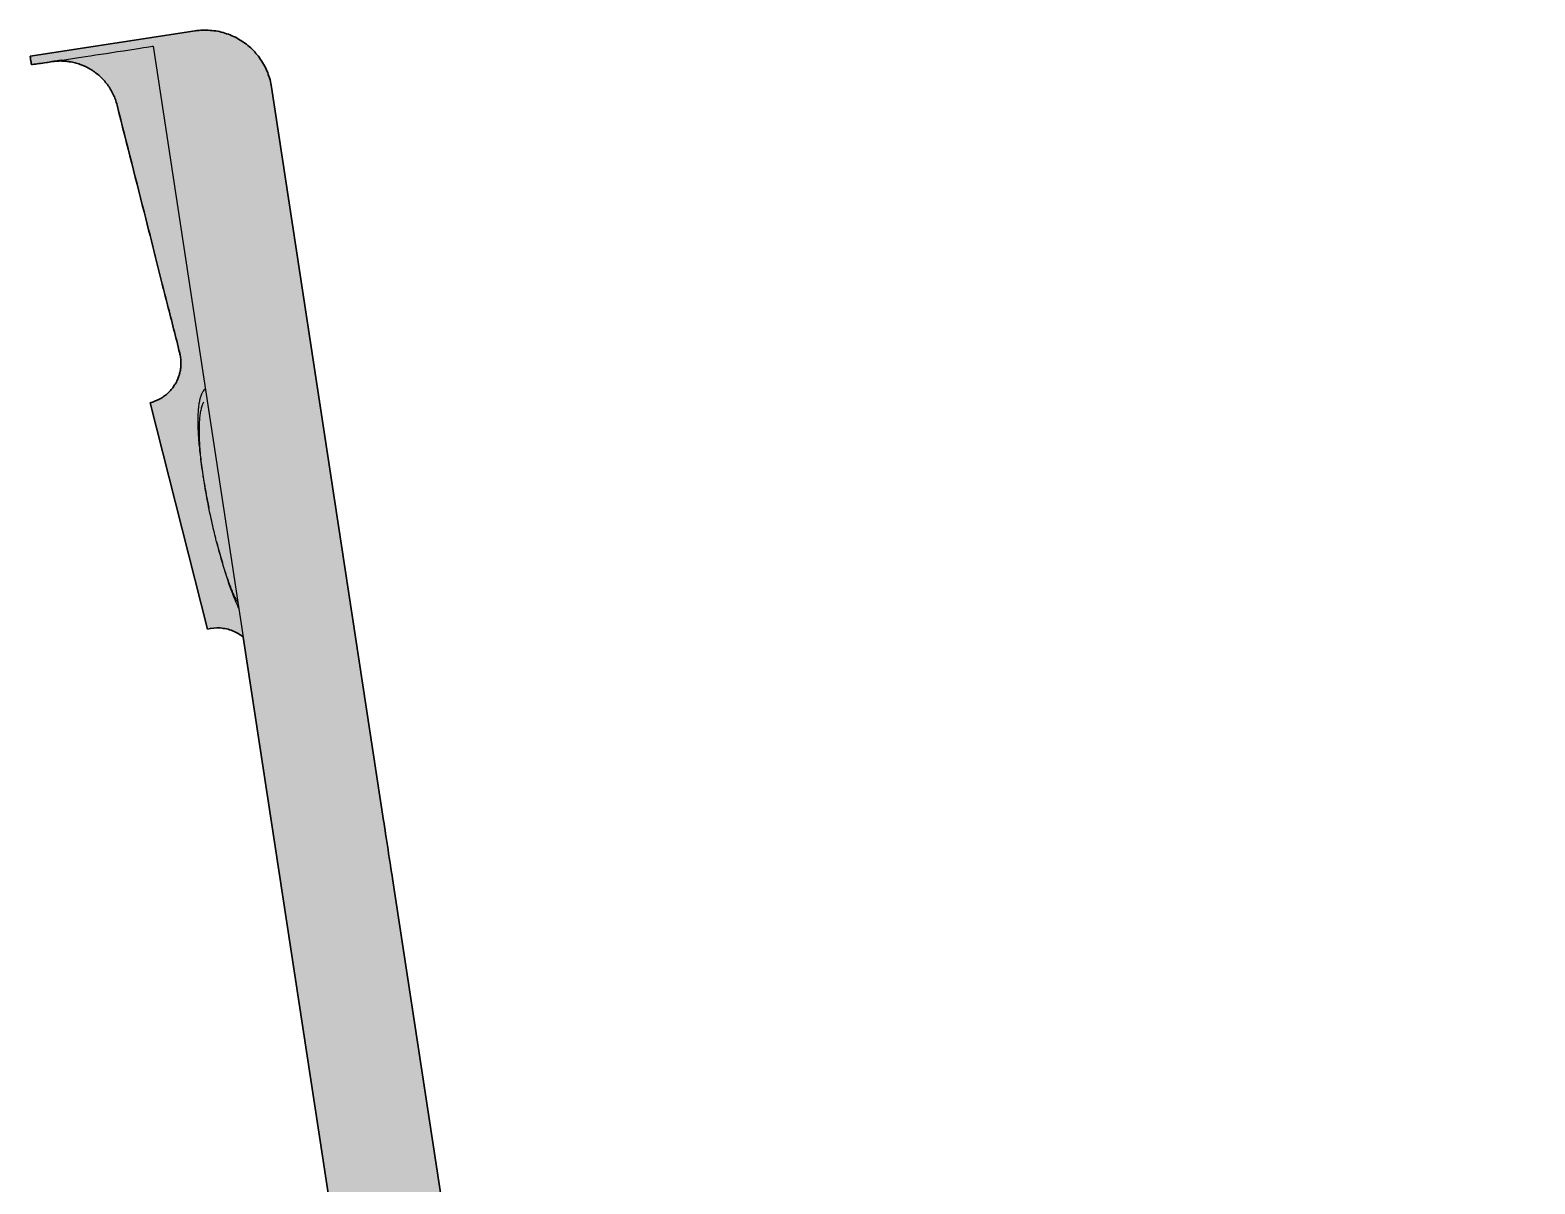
# Model space of a CAD drawing. Header units: millimetres. Extents: x 0 to 1796, y -943 to 816.
# Drawn here: x 1187.1 to 1444.8, y 592.8 to 790.4 of the extents above; entities that cross this region are included whole.
import ezdxf

# ---------------------------------------------------------------- set-up
doc = ezdxf.new("R2010")
doc.units = ezdxf.units.MM
doc.layers.add('Blocks', color=7, linetype='Continuous')
doc.layers.add('Blocks$Fill', color=7, linetype='Continuous', true_color=0xffffff)
doc.layers.add('Blocks$Inner', color=7, linetype='Continuous', lineweight=25, true_color=0x007f00)
doc.layers.add('Blocks$Outline', color=7, linetype='Continuous', lineweight=35, true_color=0xff3f3f)

# ---------------------------------------------------------------- blocks, each defined once
blk = doc.blocks.new('Balcony Chair Side')
at = {"layer": 'Blocks$Fill'}
blk.add_hatch(color=256, dxfattribs=at).paths.add_polyline_path([(582.34, 0), (587.23, 0.23), (588.41, 0.32), (589, 0.37), (589.59, 0.44), (590.17, 0.53), (590.76, 0.63), (591.05, 0.69), (591.33, 0.76), (591.62, 0.84), (591.9, 0.93), (592.04, 0.97), (592.18, 1.02), (592.32, 1.08), (592.45, 1.14), (592.59, 1.2), (592.72, 1.27), (592.85, 1.35), (592.98, 1.42), (593.04, 1.46), (593.1, 1.5), (593.16, 1.55), (593.22, 1.59), (593.28, 1.64), (593.33, 1.69), (593.39, 1.74), (593.44, 1.79), (593.49, 1.84), (593.54, 1.89), (593.58, 1.95), (593.63, 2.01), (593.67, 2.07), (593.72, 2.13), (593.76, 2.19), (593.8, 2.25), (593.84, 2.32), (593.87, 2.38), (593.91, 2.45), (593.94, 2.51), (593.97, 2.58), (594, 2.65), (594.03, 2.71), (594.06, 2.78), (594.09, 2.85), (594.11, 2.92), (594.13, 2.99), (594.15, 3.06), (594.17, 3.13), (594.19, 3.2), (594.21, 3.28), (594.22, 3.35), (594.25, 3.5), (594.27, 3.64), (594.29, 3.79), (594.31, 3.94), (594.32, 4.08), (594.34, 4.23), (594.35, 4.38), (594.35, 4.53), (594.37, 5.12), (594.36, 5.71), (594.27, 8.08), (594.27, 8.08), (572.7, 439.54), (574.15, 439.6), (573.93, 445.03), (573.85, 446.96), (573.77, 448.89), (573.69, 450.82), (573.65, 451.79), (573.58, 452.75), (573.56, 452.99), (573.53, 453.23), (573.5, 453.47), (573.46, 453.71), (573.42, 453.94), (573.37, 454.18), (573.32, 454.42), (573.26, 454.65), (573.19, 454.88), (573.12, 455.12), (573.05, 455.35), (572.97, 455.57), (572.89, 455.8), (572.8, 456.03), (572.7, 456.25), (572.61, 456.47), (572.5, 456.69), (572.4, 456.91), (572.28, 457.12), (572.17, 457.33), (572.05, 457.54), (571.92, 457.75), (571.79, 457.95), (571.66, 458.15), (571.52, 458.35), (571.38, 458.55), (571.23, 458.74), (571.08, 458.93), (570.93, 459.12), (570.77, 459.3), (570.61, 459.48), (570.45, 459.65), (570.28, 459.83), (570.1, 460), (569.93, 460.16), (569.75, 460.32), (569.57, 460.48), (569.38, 460.64), (569.19, 460.79), (569, 460.93), (568.8, 461.07), (568.6, 461.21), (568.4, 461.35), (568.2, 461.47), (567.99, 461.6), (567.78, 461.72), (567.57, 461.84), (567.36, 461.95), (567.14, 462.06), (566.92, 462.16), (566.7, 462.26), (566.48, 462.35), (566.25, 462.44), (566.03, 462.52), (565.8, 462.6), (565.57, 462.68), (565.34, 462.75), (565.1, 462.81), (564.87, 462.87), (564.64, 462.93), (564.4, 462.98), (564.16, 463.02), (563.92, 463.06), (563.68, 463.09), (563.44, 463.12), (563.2, 463.15), (562.96, 463.17), (562.72, 463.18), (562.48, 463.19), (562.24, 463.2), (562, 463.2), (561.76, 463.19), (561.76, 463.19), (561.55, 463.19), (528.75, 462.12), (462.93, 459.98), (452.91, 459.65), (171.73, 450.51), (169.75, 450.45), (169.33, 457.07), (168.77, 462.71), (167.8, 469.77), (167.68, 470.57), (141.03, 645.08), (139.5, 655.03), (120.33, 780.59), (120.27, 780.91), (120.21, 781.23), (120.14, 781.54), (120.06, 781.85), (119.97, 782.16), (119.88, 782.47), (119.77, 782.78), (119.66, 783.08), (119.53, 783.38), (119.4, 783.67), (119.26, 783.96), (119.12, 784.25), (118.96, 784.53), (118.8, 784.81), (118.63, 785.08), (118.45, 785.35), (118.26, 785.62), (118.07, 785.87), (117.87, 786.13), (117.66, 786.37), (117.45, 786.61), (117.23, 786.85), (117, 787.08), (116.76, 787.3), (116.52, 787.52), (116.28, 787.72), (116.03, 787.93), (115.77, 788.12), (115.51, 788.31), (115.24, 788.49), (114.97, 788.66), (114.69, 788.82), (114.41, 788.98), (114.12, 789.13), (113.83, 789.27), (113.54, 789.4), (113.24, 789.53), (112.94, 789.64), (112.63, 789.75), (112.33, 789.85), (112.02, 789.94), (111.71, 790.02), (111.39, 790.09), (111.08, 790.16), (110.76, 790.21), (110.44, 790.26), (110.12, 790.3), (109.8, 790.32), (109.47, 790.34), (109.15, 790.35), (108.83, 790.35), (108.51, 790.35), (108.2, 790.33), (107.9, 790.31), (107.6, 790.27), (107.3, 790.24), (107.22, 790.22), (78.98, 785.91), (79.21, 784.43), (79.21, 784.43), (79.21, 784.43), (79.21, 784.43), (79.21, 784.43), (79.21, 784.43), (79.21, 784.43), (79.23, 784.43), (79.32, 784.45), (79.67, 784.5), (79.96, 784.54), (82.77, 784.97), (82.77, 784.97), (82.77, 784.97), (82.77, 784.97), (82.77, 784.97), (82.77, 784.97), (83.06, 785.01), (83.34, 785.04), (83.62, 785.05), (83.75, 785.06), (84.03, 785.07), (84.31, 785.07), (84.59, 785.06), (84.88, 785.05), (85.16, 785.02), (85.45, 784.99), (85.74, 784.95), (86.02, 784.9), (86.24, 784.86), (86.46, 784.81), (86.67, 784.75), (86.89, 784.7), (87.1, 784.63), (87.32, 784.56), (87.53, 784.49), (87.74, 784.41), (87.96, 784.33), (88.17, 784.24), (88.38, 784.14), (88.59, 784.04), (88.8, 783.94), (89, 783.83), (89.2, 783.72), (89.4, 783.6), (89.6, 783.47), (89.8, 783.34), (89.99, 783.21), (90.18, 783.07), (90.37, 782.92), (90.56, 782.77), (90.74, 782.62), (90.91, 782.46), (91.09, 782.29), (91.26, 782.13), (91.43, 781.95), (91.6, 781.77), (91.76, 781.59), (91.91, 781.41), (92.06, 781.22), (92.21, 781.03), (92.35, 780.83), (92.49, 780.63), (92.62, 780.42), (92.75, 780.22), (92.87, 780), (92.99, 779.79), (93.1, 779.57), (93.21, 779.35), (93.31, 779.13), (93.41, 778.91), (93.5, 778.68), (93.59, 778.45), (93.67, 778.22), (93.74, 777.99), (93.81, 777.76), (93.87, 777.52), (98.78, 758.1), (102.51, 743.33), (104.6, 735.06), (104.65, 734.86), (104.68, 734.67), (104.72, 734.48), (104.75, 734.28), (104.77, 734.09), (104.79, 733.89), (104.81, 733.7), (104.81, 733.5), (104.82, 733.31), (104.81, 733.11), (104.8, 732.91), (104.79, 732.72), (104.77, 732.52), (104.74, 732.33), (104.71, 732.13), (104.67, 731.94), (104.63, 731.75), (104.59, 731.56), (104.53, 731.37), (104.47, 731.18), (104.41, 731), (104.34, 730.81), (104.27, 730.63), (104.19, 730.45), (104.11, 730.27), (104.02, 730.1), (103.93, 729.92), (103.83, 729.75), (103.72, 729.59), (103.62, 729.42), (103.5, 729.26), (103.39, 729.1), (103.27, 728.95), (103.14, 728.8), (103.01, 728.65), (102.88, 728.51), (102.74, 728.37), (102.6, 728.23), (102.45, 728.1), (102.31, 727.97), (102.15, 727.85), (102, 727.73), (101.84, 727.61), (101.68, 727.5), (101.51, 727.4), (101.34, 727.29), (101.17, 727.2), (101, 727.11), (100.82, 727.02), (100.64, 726.94), (100.46, 726.86), (100.28, 726.79), (100.1, 726.72), (99.91, 726.66), (99.72, 726.61), (99.53, 726.55), (109.33, 687.77), (109.47, 687.81), (109.6, 687.84), (109.73, 687.86), (109.87, 687.89), (110.01, 687.91), (110.14, 687.93), (110.28, 687.94), (110.41, 687.96), (110.55, 687.97), (110.69, 687.98), (110.83, 687.98), (110.96, 687.99), (111.1, 687.99), (111.24, 687.98), (111.38, 687.98), (111.51, 687.97), (111.65, 687.96), (111.79, 687.95), (111.92, 687.93), (112.06, 687.91), (112.2, 687.89), (112.33, 687.87), (112.47, 687.84), (112.6, 687.81), (112.73, 687.78), (112.87, 687.75), (113, 687.71), (113.13, 687.67), (113.26, 687.63), (113.39, 687.58), (113.52, 687.54), (113.65, 687.49), (113.77, 687.43), (113.9, 687.38), (114.02, 687.32), (114.14, 687.27), (114.26, 687.21), (114.38, 687.14), (114.5, 687.08), (114.61, 687.01), (114.73, 686.94), (114.84, 686.87), (114.96, 686.79), (115.07, 686.72), (115.18, 686.64), (115.28, 686.56), (115.39, 686.48), (115.49, 686.39), (148.86, 467.93), (149.85, 460.85), (150.35, 455.74), (150.73, 449.87), (150.93, 443.17), (150.9, 436.7), (150.68, 430.8), (150.32, 425.65), (149.62, 419.32), (149.5, 418.37), (98.29, 9.49), (98.3, 9.49), (98.04, 7.25), (97.97, 6.5), (97.95, 6.13), (97.94, 5.75), (97.94, 5.38), (97.96, 5), (97.97, 4.9), (97.98, 4.81), (97.99, 4.72), (98, 4.62), (98.02, 4.53), (98.04, 4.44), (98.06, 4.35), (98.09, 4.26), (98.11, 4.17), (98.14, 4.09), (98.18, 4), (98.21, 3.91), (98.25, 3.83), (98.29, 3.74), (98.33, 3.66), (98.38, 3.57), (98.42, 3.49), (98.47, 3.41), (98.53, 3.33), (98.58, 3.26), (98.64, 3.18), (98.67, 3.15), (98.7, 3.11), (98.73, 3.08), (98.76, 3.04), (98.79, 3.01), (98.82, 2.98), (98.86, 2.94), (98.89, 2.91), (98.92, 2.88), (98.96, 2.85), (98.99, 2.82), (99.03, 2.79), (99.06, 2.76), (99.1, 2.73), (99.18, 2.68), (99.25, 2.63), (99.33, 2.58), (99.42, 2.53), (99.58, 2.44), (99.75, 2.35), (99.92, 2.27), (100.09, 2.19), (100.27, 2.12), (100.44, 2.05), (100.62, 1.99), (100.8, 1.93), (101.16, 1.83), (101.52, 1.73), (101.88, 1.64), (102.25, 1.56), (102.99, 1.41), (103.73, 1.28), (106.7, 0.88), (109.68, 0.53), (110.34, 0.47), (110.8, 0.44), (111.86, 0.4), (112.22, 0.4), (112.58, 0.41), (112.94, 0.43), (113.29, 0.45), (113.47, 0.48), (113.65, 0.5), (113.83, 0.53), (114.01, 0.56), (114.09, 0.58), (114.18, 0.6), (114.27, 0.62), (114.35, 0.65), (114.44, 0.67), (114.53, 0.7), (114.61, 0.73), (114.7, 0.76), (114.78, 0.8), (114.86, 0.83), (114.94, 0.87), (115.02, 0.91), (115.1, 0.95), (115.18, 1), (115.25, 1.05), (115.33, 1.1), (115.36, 1.13), (115.4, 1.15), (115.44, 1.18), (115.47, 1.21), (115.51, 1.24), (115.54, 1.27), (115.57, 1.3), (115.6, 1.33), (115.64, 1.36), (115.67, 1.39), (115.7, 1.42), (115.73, 1.46), (115.76, 1.49), (115.79, 1.53), (115.82, 1.56), (115.84, 1.6), (115.9, 1.67), (115.95, 1.74), (116, 1.82), (116.05, 1.89), (116.1, 1.97), (116.14, 2.05), (116.18, 2.13), (116.22, 2.21), (116.29, 2.37), (116.36, 2.54), (116.42, 2.71), (116.48, 2.88), (116.53, 3.05), (116.58, 3.22), (116.62, 3.4), (116.66, 3.57), (116.74, 3.93), (116.81, 4.28), (116.92, 4.99), (117.2, 7.13), (117.21, 7.13), (168.39, 415.77), (169.28, 423.73), (169.69, 429.47), (169.79, 431.44), (172.57, 431.53), (172.57, 431.53), (172.57, 431.52), (172.57, 431.42), (172.59, 430.96), (172.59, 430.79), (172.89, 421.58), (192.89, 422.23), (192.59, 431.46), (192.58, 431.64), (192.56, 432.08), (192.56, 432.17), (192.56, 432.18), (192.56, 432.18), (192.56, 432.18), (192.56, 432.18), (192.56, 432.18), (192.56, 432.18), (192.56, 432.18), (192.56, 432.18), (192.56, 432.18), (192.56, 432.18), (521.39, 442.87), (541.38, 443.52), (553.46, 443.91), (575.29, 7.13), (575.39, 5.38), (575.46, 4.5), (575.5, 4.07), (575.55, 3.63), (575.59, 3.42), (575.63, 3.2), (575.67, 2.98), (575.72, 2.77), (575.74, 2.66), (575.77, 2.56), (575.8, 2.45), (575.84, 2.35), (575.87, 2.25), (575.91, 2.14), (575.96, 2.04), (576, 1.94), (576.02, 1.89), (576.05, 1.84), (576.07, 1.79), (576.1, 1.74), (576.12, 1.7), (576.15, 1.65), (576.18, 1.6), (576.21, 1.56), (576.24, 1.51), (576.27, 1.47), (576.3, 1.42), (576.34, 1.38), (576.37, 1.34), (576.4, 1.29), (576.44, 1.25), (576.48, 1.21), (576.52, 1.17), (576.55, 1.13), (576.59, 1.09), (576.63, 1.05), (576.67, 1.02), (576.71, 0.98), (576.76, 0.95), (576.8, 0.91), (576.84, 0.88), (576.89, 0.85), (576.93, 0.82), (576.98, 0.79), (577.02, 0.76), (577.07, 0.73), (577.12, 0.7), (577.17, 0.68), (577.27, 0.63), (577.36, 0.58), (577.46, 0.53), (577.57, 0.49), (577.67, 0.45), (577.77, 0.42), (577.88, 0.38), (577.98, 0.35), (578.19, 0.29), (578.41, 0.24), (578.62, 0.2), (578.84, 0.16), (579.05, 0.13), (579.27, 0.1), (579.49, 0.08), (579.71, 0.06), (580.15, 0.03), (580.58, 0.01), (581.46, -0.01)], flags=0)
at = {"layer": 'Blocks$Inner'}
for p, q in [((107.22, 790.22), (78.98, 785.91)), ((139.5, 655.03), (120.33, 780.59)), ((99.53, 726.55), (109.33, 687.77))]:
    blk.add_line(p, q, dxfattribs=at)
for points in [[(100.04, 787.61), (115.49, 686.39), (148.86, 467.93)], [(167.68, 470.57), (141.03, 645.08)]]:
    blk.add_lwpolyline(points, dxfattribs=at)
for points, knots in [([(120.33, 780.59), (120.26, 781.02), (120.17, 781.44), (120.06, 781.85), (119.95, 782.27), (119.81, 782.68), (119.66, 783.08), (119.5, 783.48), (119.32, 783.87), (119.12, 784.25), (118.91, 784.63), (118.69, 785), (118.45, 785.35), (118.2, 785.71), (117.94, 786.05), (117.66, 786.37), (117.38, 786.7), (117.08, 787.01), (116.76, 787.3), (116.45, 787.59), (116.12, 787.87), (115.77, 788.12), (115.42, 788.38), (115.06, 788.61), (114.69, 788.82), (114.32, 789.04), (113.93, 789.23), (113.54, 789.4), (113.14, 789.58), (112.74, 789.72), (112.33, 789.85), (111.92, 789.98), (111.5, 790.08), (111.08, 790.16), (110.65, 790.24), (110.23, 790.29), (109.8, 790.32), (109.37, 790.35), (108.94, 790.36), (108.51, 790.35), (108.08, 790.33), (107.65, 790.29), (107.22, 790.22)], [486.548379, 486.548379, 486.548379, 486.548379, 487.548379, 487.548379, 487.548379, 488.548379, 488.548379, 488.548379, 489.548379, 489.548379, 489.548379, 490.548379, 490.548379, 490.548379, 491.548379, 491.548379, 491.548379, 492.548379, 492.548379, 492.548379, 493.548379, 493.548379, 493.548379, 494.548379, 494.548379, 494.548379, 495.548379, 495.548379, 495.548379, 496.548379, 496.548379, 496.548379, 497.548379, 497.548379, 497.548379, 498.548379, 498.548379, 498.548379, 499.548379, 499.548379, 499.548379, 500.548379, 500.548379, 500.548379, 500.548379]), ([(79.96, 784.54), (80.68, 784.65), (81.93, 784.84), (83.7, 785.11), (86.7, 785.57), (91.19, 786.26), (97.14, 787.17)], [0, 0, 0, 0, 1, 1, 1, 2, 2, 2, 2]), ([(78.98, 785.91), (78.99, 785.87), (78.99, 785.83), (79, 785.79), (79, 785.75), (79.01, 785.7), (79.02, 785.66), (79.02, 785.62), (79.03, 785.58), (79.04, 785.54), (79.04, 785.5), (79.05, 785.46), (79.05, 785.42), (79.06, 785.37), (79.07, 785.33), (79.07, 785.29), (79.08, 785.25), (79.09, 785.21), (79.09, 785.17), (79.1, 785.13), (79.11, 785.09), (79.11, 785.05), (79.12, 785), (79.12, 784.96), (79.13, 784.92), (79.14, 784.88), (79.14, 784.84), (79.15, 784.8), (79.16, 784.76), (79.16, 784.72), (79.17, 784.67), (79.17, 784.63), (79.18, 784.59), (79.19, 784.55), (79.19, 784.51), (79.2, 784.47), (79.21, 784.43)], [529.119517, 529.119517, 529.119517, 529.119517, 530.119517, 530.119517, 530.119517, 531.119517, 531.119517, 531.119517, 532.119517, 532.119517, 532.119517, 533.119517, 533.119517, 533.119517, 534.119517, 534.119517, 534.119517, 535.119517, 535.119517, 535.119517, 536.119517, 536.119517, 536.119517, 537.119517, 537.119517, 537.119517, 538.119517, 538.119517, 538.119517, 539.119517, 539.119517, 539.119517, 540.119517, 540.119517, 540.119517, 541.119517, 541.119517, 541.119517, 541.119517]), ([(79.67, 784.5), (79.98, 784.55), (80.34, 784.6), (80.76, 784.67), (81.01, 784.7), (81.27, 784.74), (81.56, 784.79), (81.82, 784.83), (82.1, 784.87), (82.39, 784.91), (82.49, 784.93), (82.59, 784.94), (82.69, 784.96), (82.74, 784.97), (82.79, 784.97), (82.84, 784.98), (82.88, 784.99), (82.93, 785), (82.99, 785.01), (83.04, 785.01), (83.09, 785.02), (83.15, 785.03), (83.2, 785.04), (83.25, 785.05), (83.31, 785.05), (83.42, 785.07), (83.53, 785.09), (83.64, 785.1), (83.7, 785.11), (83.75, 785.12), (83.81, 785.13), (83.91, 785.15), (84.01, 785.16), (84.12, 785.18), (84.19, 785.19), (84.25, 785.2), (84.3, 785.21)], [0, 0, 0, 0, 1, 1, 1, 2, 2, 2, 3, 3, 3, 4, 4, 4, 5, 5, 5, 6, 6, 6, 7, 7, 7, 8, 8, 8, 9, 9, 9, 10, 10, 10, 11, 11, 11, 12, 12, 12, 12]), ([(84.35, 785.21), (84.33, 785.21), (84.32, 785.21), (84.3, 785.21), (84.03, 785.16), (83.8, 785.13), (83.6, 785.1), (83.39, 785.07), (83.22, 785.04), (83.09, 785.02), (82.99, 785.01), (82.92, 784.99), (82.86, 784.98), (82.83, 784.98), (82.8, 784.98), (82.78, 784.97), (82.77, 784.97), (82.75, 784.97), (82.75, 784.97), (82.74, 784.97), (82.73, 784.97), (82.72, 784.96), (82.71, 784.96), (82.71, 784.96), (82.7, 784.96), (82.7, 784.96), (82.7, 784.96), (82.7, 784.96), (82.7, 784.96), (82.7, 784.96), (82.69, 784.96)], [0, 0, 0, 0, 1.1, 1.1, 1.1, 2.2, 2.2, 2.2, 3.3, 3.3, 3.3, 4.4, 4.4, 4.4, 5.5, 5.5, 5.5, 6.6, 6.6, 6.6, 7.7, 7.7, 7.7, 8.8, 8.8, 8.8, 9.9, 9.9, 9.9, 11, 11, 11, 11]), ([(82.69, 784.96), (82.7, 784.96), (82.7, 784.96), (82.7, 784.96), (82.7, 784.96), (82.7, 784.96), (82.7, 784.96), (82.71, 784.96), (82.71, 784.96), (82.71, 784.96), (82.72, 784.96), (82.72, 784.96), (82.73, 784.97), (82.74, 784.97), (82.74, 784.97), (82.75, 784.97), (82.75, 784.97), (82.76, 784.97), (82.77, 784.97), (82.78, 784.97), (82.8, 784.98), (82.82, 784.98), (82.84, 784.98), (82.85, 784.98), (82.87, 784.98), (82.89, 784.99), (82.91, 784.99), (82.93, 784.99), (82.97, 785), (83.01, 785), (83.06, 785.01), (83.11, 785.01), (83.16, 785.02), (83.2, 785.02), (83.25, 785.03), (83.3, 785.03), (83.34, 785.04), (83.39, 785.04), (83.43, 785.04), (83.48, 785.05), (83.52, 785.05), (83.57, 785.05), (83.62, 785.05), (83.66, 785.06), (83.71, 785.06), (83.75, 785.06), (83.85, 785.07), (83.94, 785.07), (84.03, 785.07), (84.13, 785.07), (84.22, 785.07), (84.31, 785.07), (84.41, 785.07), (84.5, 785.07), (84.59, 785.06), (84.78, 785.05), (84.97, 785.04), (85.16, 785.02), (85.26, 785.01), (85.35, 785), (85.45, 784.99), (85.64, 784.96), (85.83, 784.93), (86.02, 784.9), (86.31, 784.84), (86.6, 784.78), (86.89, 784.7), (87.17, 784.61), (87.46, 784.52), (87.74, 784.41), (88.32, 784.19), (88.87, 783.92), (89.4, 783.6), (89.94, 783.27), (90.45, 782.89), (90.91, 782.46), (91.39, 782.03), (91.82, 781.55), (92.21, 781.03), (92.6, 780.51), (92.93, 779.94), (93.21, 779.35), (93.35, 779.06), (93.48, 778.76), (93.59, 778.45), (93.7, 778.15), (93.79, 777.84), (93.87, 777.52), (95.58, 770.76), (97.22, 764.29), (98.78, 758.1), (100.09, 752.89), (101.34, 747.97), (102.51, 743.33), (103.21, 740.57), (103.91, 737.81), (104.6, 735.06)], [11, 11, 11, 11, 12.03125, 12.03125, 12.03125, 13.0625, 13.0625, 13.0625, 14.09375, 14.09375, 14.09375, 15.125, 15.125, 15.125, 16.15625, 16.15625, 16.15625, 17.1875, 17.1875, 17.1875, 18.21875, 18.21875, 18.21875, 19.25, 19.25, 19.25, 20.28125, 20.28125, 20.28125, 21.3125, 21.3125, 21.3125, 22.34375, 22.34375, 22.34375, 23.375, 23.375, 23.375, 24.40625, 24.40625, 24.40625, 25.4375, 25.4375, 25.4375, 26.46875, 26.46875, 26.46875, 27.5, 27.5, 27.5, 28.53125, 28.53125, 28.53125, 29.5625, 29.5625, 29.5625, 30.59375, 30.59375, 30.59375, 31.625, 31.625, 31.625, 32.65625, 32.65625, 32.65625, 33.6875, 33.6875, 33.6875, 34.71875, 34.71875, 34.71875, 35.75, 35.75, 35.75, 36.78125, 36.78125, 36.78125, 37.8125, 37.8125, 37.8125, 38.84375, 38.84375, 38.84375, 39.875, 39.875, 39.875, 40.90625, 40.90625, 40.90625, 41.9375, 41.9375, 41.9375, 42.96875, 42.96875, 42.96875, 44, 44, 44, 44]), ([(104.6, 735.06), (104.66, 734.8), (104.71, 734.54), (104.75, 734.28), (104.79, 734.03), (104.81, 733.76), (104.81, 733.5), (104.82, 733.24), (104.81, 732.98), (104.79, 732.72), (104.76, 732.46), (104.73, 732.2), (104.67, 731.94), (104.62, 731.68), (104.56, 731.43), (104.47, 731.18), (104.39, 730.93), (104.3, 730.69), (104.19, 730.45), (104.08, 730.21), (103.96, 729.98), (103.83, 729.75), (103.69, 729.53), (103.55, 729.31), (103.39, 729.1), (103.23, 728.9), (103.06, 728.7), (102.88, 728.51), (102.7, 728.32), (102.51, 728.14), (102.31, 727.97), (102.1, 727.8), (101.89, 727.65), (101.68, 727.5), (101.46, 727.36), (101.23, 727.23), (101, 727.11), (100.76, 726.99), (100.53, 726.88), (100.28, 726.79), (100.03, 726.7), (99.79, 726.62), (99.53, 726.55)], [44, 44, 44, 44, 45, 45, 45, 46, 46, 46, 47, 47, 47, 48, 48, 48, 49, 49, 49, 50, 50, 50, 51, 51, 51, 52, 52, 52, 53, 53, 53, 54, 54, 54, 55, 55, 55, 56, 56, 56, 57, 57, 57, 58, 58, 58, 58]), ([(108.37, 728.12), (108.29, 727.95), (108.21, 727.75), (108.15, 727.53), (108.08, 727.31), (108.02, 727.07), (107.96, 726.8), (107.91, 726.54), (107.87, 726.26), (107.83, 725.95), (107.79, 725.64), (107.76, 725.31), (107.74, 724.96), (107.72, 724.6), (107.7, 724.23), (107.7, 723.85), (107.69, 723.46), (107.69, 723.05), (107.7, 722.63), (107.71, 722.21), (107.73, 721.77), (107.75, 721.31), (107.77, 721.08), (107.78, 720.84), (107.8, 720.6), (107.81, 720.37), (107.83, 720.12), (107.85, 719.88), (107.89, 719.39), (107.94, 718.89), (108, 718.37), (108.05, 717.86), (108.11, 717.34), (108.18, 716.8), (108.25, 716.27), (108.33, 715.72), (108.41, 715.17), (108.45, 714.89), (108.49, 714.61), (108.53, 714.32), (108.58, 714.04), (108.62, 713.76), (108.67, 713.47), (108.77, 712.9), (108.86, 712.33), (108.97, 711.75), (109.07, 711.18), (109.18, 710.6), (109.29, 710.02), (109.39, 709.51), (109.5, 708.99), (109.6, 708.47)], [4, 4, 4, 4, 5, 5, 5, 6, 6, 6, 7, 7, 7, 8, 8, 8, 9, 9, 9, 10, 10, 10, 11, 11, 11, 12, 12, 12, 13, 13, 13, 14, 14, 14, 15, 15, 15, 16, 16, 16, 17, 17, 17, 18, 18, 18, 19, 19, 19, 20, 20, 20, 21, 21, 21, 21]), ([(109.61, 708.46), (109.51, 708.94), (109.41, 709.42), (109.32, 709.9), (109.22, 710.44), (109.12, 710.98), (109.03, 711.51), (108.94, 712.04), (108.85, 712.57), (108.76, 713.1), (108.72, 713.37), (108.68, 713.63), (108.64, 713.89), (108.61, 714.15), (108.57, 714.42), (108.53, 714.67), (108.46, 715.19), (108.4, 715.7), (108.34, 716.19), (108.28, 716.69), (108.23, 717.17), (108.18, 717.65), (108.13, 718.12), (108.1, 718.59), (108.06, 719.04), (108.05, 719.27), (108.03, 719.5), (108.02, 719.72), (108.01, 719.94), (108, 720.16), (107.99, 720.37), (107.97, 720.79), (107.96, 721.2), (107.96, 721.6), (107.96, 721.99), (107.97, 722.37), (107.98, 722.73), (107.99, 723.09), (108.01, 723.43), (108.04, 723.76), (108.07, 724.09), (108.1, 724.4), (108.15, 724.68), (108.19, 724.97), (108.24, 725.24), (108.3, 725.48), (108.36, 725.73), (108.42, 725.95), (108.49, 726.16), (108.56, 726.36), (108.64, 726.55), (108.73, 726.71)], [18, 18, 18, 18, 19, 19, 19, 20, 20, 20, 21, 21, 21, 22, 22, 22, 23, 23, 23, 24, 24, 24, 25, 25, 25, 26, 26, 26, 27, 27, 27, 28, 28, 28, 29, 29, 29, 30, 30, 30, 31, 31, 31, 32, 32, 32, 33, 33, 33, 34, 34, 34, 35, 35, 35, 35]), ([(109, 728.9), (108.96, 728.87), (108.92, 728.84), (108.87, 728.81), (108.78, 728.73), (108.69, 728.64), (108.61, 728.52), (108.57, 728.46), (108.53, 728.4), (108.49, 728.34), (108.45, 728.27), (108.41, 728.2), (108.37, 728.12)], [0, 0, 0, 0, 1, 1, 1, 2, 2, 2, 3, 3, 3, 4, 4, 4, 4]), ([(110.81, 703.18), (110.78, 703.29), (110.75, 703.4), (110.73, 703.51), (110.6, 704.03), (110.47, 704.55), (110.35, 705.07), (110.23, 705.6), (110.11, 706.12), (109.99, 706.66), (109.87, 707.2), (109.75, 707.74), (109.64, 708.28), (109.63, 708.34), (109.62, 708.4), (109.61, 708.46)], [13, 13, 13, 13, 14, 14, 14, 15, 15, 15, 16, 16, 16, 17, 17, 17, 18, 18, 18, 18]), ([(114.6, 692.25), (114.5, 692.42), (114.39, 692.61), (114.28, 692.81), (114.16, 693.05), (114.03, 693.31), (113.91, 693.59), (113.78, 693.87), (113.65, 694.16), (113.52, 694.48), (113.39, 694.8), (113.26, 695.13), (113.13, 695.49), (113, 695.84), (112.87, 696.21), (112.73, 696.61), (112.7, 696.7), (112.66, 696.8), (112.63, 696.9), (112.59, 697), (112.56, 697.11), (112.53, 697.21), (112.46, 697.41), (112.39, 697.62), (112.32, 697.83), (112.19, 698.26), (112.05, 698.69), (111.92, 699.14), (111.78, 699.59), (111.65, 700.05), (111.52, 700.53), (111.38, 701), (111.25, 701.49), (111.12, 701.99), (111.05, 702.24), (110.99, 702.49), (110.92, 702.75), (110.88, 702.89), (110.85, 703.04), (110.81, 703.18)], [0, 0, 0, 0, 1, 1, 1, 2, 2, 2, 3, 3, 3, 4, 4, 4, 5, 5, 5, 6, 6, 6, 7, 7, 7, 8, 8, 8, 9, 9, 9, 10, 10, 10, 11, 11, 11, 12, 12, 12, 13, 13, 13, 13]), ([(110.92, 702.76), (110.96, 702.6), (111, 702.44), (111.04, 702.29), (111.11, 702.01), (111.18, 701.74), (111.25, 701.47), (111.39, 700.93), (111.54, 700.4), (111.68, 699.89), (111.82, 699.37), (111.97, 698.87), (112.11, 698.39), (112.25, 697.9), (112.4, 697.43), (112.54, 696.97), (112.61, 696.74), (112.69, 696.52), (112.76, 696.29), (112.79, 696.18), (112.83, 696.07), (112.87, 695.96), (112.9, 695.86), (112.94, 695.75), (112.97, 695.64), (113.12, 695.22), (113.26, 694.81), (113.4, 694.43), (113.54, 694.04), (113.68, 693.68), (113.81, 693.34), (113.95, 692.99), (114.08, 692.67), (114.22, 692.37), (114.35, 692.07), (114.48, 691.79), (114.61, 691.53), (114.66, 691.43), (114.71, 691.34), (114.75, 691.25)], [0, 0, 0, 0, 1, 1, 1, 2, 2, 2, 3, 3, 3, 4, 4, 4, 5, 5, 5, 6, 6, 6, 7, 7, 7, 8, 8, 8, 9, 9, 9, 10, 10, 10, 11, 11, 11, 12, 12, 12, 13, 13, 13, 13]), ([(109.33, 687.77), (110.04, 687.95), (110.78, 688.02), (111.51, 687.97), (112.24, 687.92), (112.97, 687.76), (113.65, 687.49), (114.32, 687.22), (114.94, 686.85), (115.49, 686.39)], [97.999963, 97.999963, 97.999963, 97.999963, 98.999963, 98.999963, 98.999963, 99.999963, 99.999963, 99.999963, 100.999963, 100.999963, 100.999963, 100.999963])]:
    blk.add_open_spline(points, degree=3, knots=knots, dxfattribs=at)
for points in [[(97.14, 787.17), (99.06, 787.46), (100.04, 787.61), (100.04, 787.61)], [(141.03, 645.08), (140.62, 647.73), (139.91, 652.38), (139.5, 655.03)]]:
    blk.add_open_spline(points, degree=3, dxfattribs=at)
at = {"layer": 'Blocks$Outline'}
for points in [[(107.22, 790.22), (78.98, 785.91)], [(78.98, 785.91), (79, 785.79), (79.02, 785.66), (79.04, 785.54), (79.05, 785.42), (79.07, 785.29), (79.09, 785.17), (79.11, 785.05), (79.13, 784.92), (79.15, 784.8), (79.17, 784.67), (79.19, 784.55), (79.21, 784.43)], [(139.5, 655.03), (120.33, 780.59)], [(99.53, 726.55), (109.33, 687.77)], [(115.49, 686.39), (148.86, 467.93)], [(167.68, 470.57), (141.03, 645.08)]]:
    blk.add_lwpolyline(points, dxfattribs=at)
for points in [[(107.3, 790.24), (107.28, 790.23), (107.25, 790.23), (107.22, 790.22)], [(79.21, 784.43), (79.21, 784.43), (79.36, 784.45), (79.67, 784.5)], [(79.67, 784.5), (79.76, 784.51), (79.86, 784.53), (79.96, 784.54)], [(141.03, 645.08), (140.62, 647.73), (139.91, 652.38), (139.5, 655.03)]]:
    blk.add_open_spline(points, degree=3, dxfattribs=at)
for points, knots in [([(120.33, 780.59), (120.26, 781.02), (120.17, 781.44), (120.06, 781.85), (119.95, 782.27), (119.81, 782.68), (119.66, 783.08), (119.5, 783.48), (119.32, 783.87), (119.12, 784.25), (118.91, 784.63), (118.69, 785), (118.45, 785.35), (118.2, 785.71), (117.94, 786.05), (117.66, 786.37), (117.38, 786.7), (117.08, 787.01), (116.76, 787.3), (116.45, 787.59), (116.12, 787.87), (115.77, 788.12), (115.42, 788.38), (115.06, 788.61), (114.69, 788.82), (114.32, 789.04), (113.93, 789.23), (113.54, 789.4), (113.14, 789.58), (112.74, 789.72), (112.33, 789.85), (111.92, 789.98), (111.5, 790.08), (111.08, 790.16), (110.65, 790.24), (110.23, 790.29), (109.8, 790.32), (109.37, 790.35), (108.94, 790.36), (108.51, 790.35), (108.1, 790.33), (107.7, 790.29), (107.3, 790.24)], [0, 0, 0, 0, 1, 1, 1, 2, 2, 2, 3, 3, 3, 4, 4, 4, 5, 5, 5, 6, 6, 6, 7, 7, 7, 8, 8, 8, 9, 9, 9, 10, 10, 10, 11, 11, 11, 12, 12, 12, 13, 13, 13, 13.9375, 13.9375, 13.9375, 13.9375]), ([(79.96, 784.54), (80.54, 784.63), (81.47, 784.77), (82.75, 784.97), (82.77, 784.97)], [0, 0, 0, 0, 0.7983173, 0.81505, 0.81505, 0.81505, 0.81505]), ([(82.77, 784.97), (82.77, 784.97), (82.77, 784.97), (82.77, 784.97), (82.78, 784.97), (82.8, 784.98), (82.82, 784.98), (82.84, 784.98), (82.85, 784.98), (82.87, 784.98), (82.89, 784.99), (82.91, 784.99), (82.93, 784.99), (82.97, 785), (83.01, 785), (83.06, 785.01), (83.11, 785.01), (83.16, 785.02), (83.2, 785.02), (83.25, 785.03), (83.3, 785.03), (83.34, 785.04), (83.39, 785.04), (83.43, 785.04), (83.48, 785.05), (83.52, 785.05), (83.57, 785.05), (83.62, 785.05), (83.66, 785.06), (83.71, 785.06), (83.75, 785.06), (83.85, 785.07), (83.94, 785.07), (84.03, 785.07), (84.13, 785.07), (84.22, 785.07), (84.31, 785.07), (84.41, 785.07), (84.5, 785.07), (84.59, 785.06), (84.78, 785.05), (84.97, 785.04), (85.16, 785.02), (85.26, 785.01), (85.35, 785), (85.45, 784.99), (85.64, 784.96), (85.83, 784.93), (86.02, 784.9), (86.31, 784.84), (86.6, 784.78), (86.89, 784.7), (87.17, 784.61), (87.46, 784.52), (87.74, 784.41), (88.32, 784.19), (88.87, 783.92), (89.4, 783.6), (89.94, 783.27), (90.45, 782.89), (90.91, 782.46), (91.39, 782.03), (91.82, 781.55), (92.21, 781.03), (92.6, 780.51), (92.93, 779.94), (93.21, 779.35), (93.35, 779.06), (93.48, 778.76), (93.59, 778.45), (93.7, 778.15), (93.79, 777.84), (93.87, 777.52), (95.58, 770.76), (97.22, 764.29), (98.78, 758.1), (100.09, 752.89), (101.34, 747.97), (102.51, 743.33), (103.21, 740.57), (103.91, 737.81), (104.6, 735.06)], [6.999911, 6.999911, 6.999911, 6.999911, 7, 7, 7, 8, 8, 8, 9, 9, 9, 10, 10, 10, 11, 11, 11, 12, 12, 12, 13, 13, 13, 14, 14, 14, 15, 15, 15, 16, 16, 16, 17, 17, 17, 18, 18, 18, 19, 19, 19, 20, 20, 20, 21, 21, 21, 22, 22, 22, 23, 23, 23, 24, 24, 24, 25, 25, 25, 26, 26, 26, 27, 27, 27, 28, 28, 28, 29, 29, 29, 30, 30, 30, 31, 31, 31, 32, 32, 32, 33, 33, 33, 33]), ([(104.6, 735.06), (104.66, 734.8), (104.71, 734.54), (104.75, 734.28), (104.79, 734.03), (104.81, 733.76), (104.81, 733.5), (104.82, 733.24), (104.81, 732.98), (104.79, 732.72), (104.76, 732.46), (104.73, 732.2), (104.67, 731.94), (104.62, 731.68), (104.56, 731.43), (104.47, 731.18), (104.39, 730.93), (104.3, 730.69), (104.19, 730.45), (104.08, 730.21), (103.96, 729.98), (103.83, 729.75), (103.69, 729.53), (103.55, 729.31), (103.39, 729.1), (103.23, 728.9), (103.06, 728.7), (102.88, 728.51), (102.7, 728.32), (102.51, 728.14), (102.31, 727.97), (102.1, 727.8), (101.89, 727.65), (101.68, 727.5), (101.46, 727.36), (101.23, 727.23), (101, 727.11), (100.76, 726.99), (100.53, 726.88), (100.28, 726.79), (100.03, 726.7), (99.79, 726.62), (99.53, 726.55)], [0, 0, 0, 0, 1, 1, 1, 2, 2, 2, 3, 3, 3, 4, 4, 4, 5, 5, 5, 6, 6, 6, 7, 7, 7, 8, 8, 8, 9, 9, 9, 10, 10, 10, 11, 11, 11, 12, 12, 12, 13, 13, 13, 14, 14, 14, 14]), ([(109.33, 687.77), (110.04, 687.95), (110.78, 688.02), (111.51, 687.97), (112.24, 687.92), (112.97, 687.76), (113.65, 687.49), (114.32, 687.22), (114.94, 686.85), (115.49, 686.39)], [0, 0, 0, 0, 1, 1, 1, 2, 2, 2, 3, 3, 3, 3])]:
    blk.add_open_spline(points, degree=3, knots=knots, dxfattribs=at)

msp = doc.modelspace()

# ---------------------------------------------------------------- block references
at = {"layer": 'Blocks'}
msp.add_blockref('Balcony Chair Side', (1108.13, 0), dxfattribs=at)

doc.saveas('drawing.dxf')
